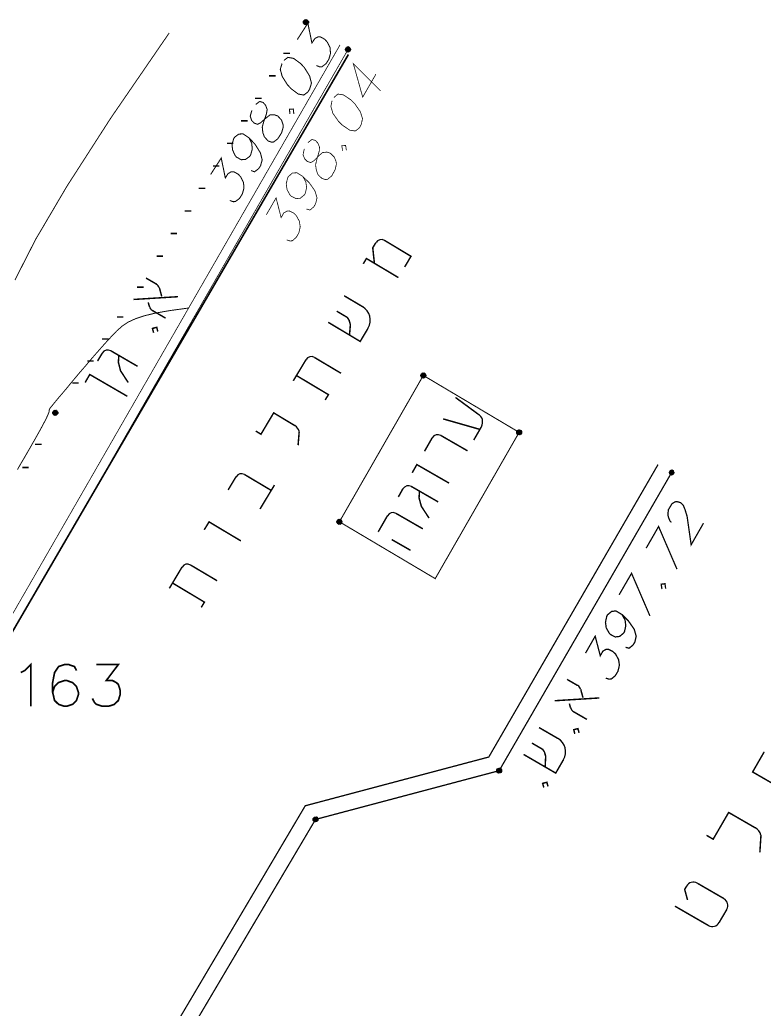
# Model space of a CAD drawing. Extents: x 489 to 720, y 1028 to 1176.
# Drawn here: x 637.59 to 645.61, y 1138.62 to 1149.28 of the extents above; entities that cross this region are included whole.
import ezdxf

# ---------------------------------------------------------------- set-up
doc = ezdxf.new("R2010")
doc.units = 0
doc.header["$MEASUREMENT"] = 0
for name, color, linetype in [('1501-ARUGA', 7, 'Continuous'), ('1501-EVEN-GAN', 7, 'Continuous'), ('1501-EVEN-SOFA', 7, 'Continuous'), ('1501-TOPO', 7, 'Continuous'), ('1506', 7, 'Continuous'), ('1507', 7, 'Continuous'), ('1511-DOWN', 7, 'Continuous'), ('2408-EVEN-GAN', 7, 'Continuous'), ('2410-EVEN-SOFA', 7, 'Continuous'), ('5250-ARUGA', 7, 'Continuous'), ('M1602', 7, 'Continuous')]:
    doc.layers.add(name, color=color, linetype=linetype)

msp = doc.modelspace()

# ---------------------------------------------------------------- hatches: boundary and pattern name
at = {"layer": '1501-ARUGA', "linetype": 'Continuous', "ltscale": 0.045455}
for points in [[(641.915, 1145.46), (641.96, 1145.434), (641.911, 1145.451)], [(641.921, 1145.468), (641.963, 1145.444), (641.915, 1145.46)], [(641.963, 1145.444), (641.915, 1145.46), (641.96, 1145.434)], [(641.93, 1145.472), (641.962, 1145.454), (641.921, 1145.468)], [(641.962, 1145.454), (641.921, 1145.468), (641.963, 1145.444)], [(641.941, 1145.473), (641.958, 1145.463), (641.93, 1145.472)], [(641.958, 1145.463), (641.93, 1145.472), (641.962, 1145.454)], [(641.951, 1145.47), (641.941, 1145.473), (641.958, 1145.463)], [(641.96, 1145.434), (641.911, 1145.451), (641.953, 1145.426)], [(641.911, 1145.451), (641.953, 1145.426), (641.912, 1145.44)], [(641.953, 1145.426), (641.912, 1145.44), (641.944, 1145.421)], [(641.912, 1145.44), (641.944, 1145.421), (641.917, 1145.43)], [(641.944, 1145.421), (641.917, 1145.43), (641.934, 1145.421)], [(641.917, 1145.43), (641.934, 1145.421), (641.924, 1145.424)], [(642.944, 1144.828), (642.953, 1144.855), (642.943, 1144.838)], [(642.953, 1144.855), (642.943, 1144.838), (642.946, 1144.847)], [(642.949, 1144.819), (642.963, 1144.86), (642.944, 1144.828)], [(642.963, 1144.86), (642.944, 1144.828), (642.953, 1144.855)], [(642.957, 1144.812), (642.974, 1144.86), (642.949, 1144.819)], [(642.974, 1144.86), (642.949, 1144.819), (642.963, 1144.86)], [(642.983, 1144.856), (642.957, 1144.812), (642.974, 1144.86)], [(642.966, 1144.809), (642.983, 1144.856), (642.957, 1144.812)], [(642.991, 1144.849), (642.966, 1144.809), (642.983, 1144.856)], [(642.976, 1144.809), (642.991, 1144.849), (642.966, 1144.809)], [(642.995, 1144.84), (642.976, 1144.809), (642.991, 1144.849)], [(642.985, 1144.813), (642.995, 1144.84), (642.976, 1144.809)], [(642.995, 1144.83), (642.985, 1144.813), (642.995, 1144.84)], [(642.992, 1144.821), (642.995, 1144.83), (642.985, 1144.813)], [(641.01, 1143.884), (641.055, 1143.857), (641.007, 1143.874)], [(641.055, 1143.857), (641.007, 1143.874), (641.049, 1143.851)], [(641.007, 1143.874), (641.049, 1143.851), (641.007, 1143.864)], [(641.049, 1143.851), (641.007, 1143.864), (641.04, 1143.846)], [(641.007, 1143.864), (641.04, 1143.846), (641.011, 1143.855)], [(641.016, 1143.891), (641.059, 1143.868), (641.01, 1143.884)], [(641.059, 1143.868), (641.01, 1143.884), (641.055, 1143.857)], [(641.026, 1143.896), (641.058, 1143.878), (641.016, 1143.891)], [(641.058, 1143.878), (641.016, 1143.891), (641.059, 1143.868)], [(641.036, 1143.897), (641.053, 1143.887), (641.026, 1143.896)], [(641.053, 1143.887), (641.026, 1143.896), (641.058, 1143.878)], [(641.045, 1143.894), (641.036, 1143.897), (641.053, 1143.887)], [(641.04, 1143.846), (641.011, 1143.855), (641.029, 1143.845)], [(641.011, 1143.855), (641.029, 1143.845), (641.019, 1143.848)]]:
    msp.add_hatch(color=138, dxfattribs=at).paths.add_polyline_path(points, flags=0)
at = {"layer": '1501-EVEN-GAN', "linetype": 'Continuous', "ltscale": 0.045455}
for points in [[(641.11, 1148.979), (641.152, 1148.954), (641.103, 1148.971)], [(641.119, 1148.984), (641.152, 1148.964), (641.11, 1148.979)], [(641.152, 1148.964), (641.11, 1148.979), (641.152, 1148.954)], [(641.129, 1148.984), (641.147, 1148.973), (641.119, 1148.984)], [(641.147, 1148.973), (641.119, 1148.984), (641.152, 1148.964)], [(641.14, 1148.98), (641.129, 1148.984), (641.147, 1148.973)], [(641.103, 1148.971), (641.15, 1148.945), (641.1, 1148.961)], [(641.15, 1148.945), (641.1, 1148.961), (641.143, 1148.937)], [(641.1, 1148.961), (641.143, 1148.937), (641.101, 1148.951)], [(641.143, 1148.937), (641.101, 1148.951), (641.133, 1148.932)], [(641.101, 1148.951), (641.133, 1148.932), (641.105, 1148.941)], [(641.152, 1148.954), (641.103, 1148.971), (641.15, 1148.945)], [(641.133, 1148.932), (641.105, 1148.941), (641.122, 1148.931)], [(641.105, 1148.941), (641.122, 1148.931), (641.113, 1148.935)]]:
    msp.add_hatch(color=7, dxfattribs=at).paths.add_polyline_path(points, flags=0)
at = {"layer": '1501-EVEN-SOFA', "linetype": 'Continuous', "ltscale": 0.045455}
for points in [[(644.59, 1144.414), (644.635, 1144.388), (644.586, 1144.405)], [(644.635, 1144.388), (644.586, 1144.405), (644.628, 1144.38)], [(644.586, 1144.405), (644.628, 1144.38), (644.587, 1144.395)], [(644.628, 1144.38), (644.587, 1144.395), (644.619, 1144.376)], [(644.587, 1144.395), (644.619, 1144.376), (644.592, 1144.386)], [(644.596, 1144.422), (644.638, 1144.398), (644.59, 1144.414)], [(644.638, 1144.398), (644.59, 1144.414), (644.635, 1144.388)], [(644.605, 1144.427), (644.637, 1144.409), (644.596, 1144.422)], [(644.637, 1144.409), (644.596, 1144.422), (644.638, 1144.398)], [(644.616, 1144.428), (644.633, 1144.418), (644.605, 1144.427)], [(644.633, 1144.418), (644.605, 1144.427), (644.637, 1144.409)], [(644.626, 1144.424), (644.616, 1144.428), (644.633, 1144.418)], [(644.619, 1144.376), (644.592, 1144.386), (644.609, 1144.376)], [(644.592, 1144.386), (644.609, 1144.376), (644.599, 1144.379)], [(642.732, 1141.205), (642.761, 1141.166), (642.728, 1141.195)], [(642.761, 1141.166), (642.728, 1141.195), (642.751, 1141.165)], [(642.728, 1141.195), (642.751, 1141.165), (642.729, 1141.185)], [(642.738, 1141.213), (642.77, 1141.171), (642.732, 1141.205)], [(642.77, 1141.171), (642.732, 1141.205), (642.761, 1141.166)], [(642.747, 1141.218), (642.777, 1141.179), (642.738, 1141.213)], [(642.777, 1141.179), (642.738, 1141.213), (642.77, 1141.171)], [(642.758, 1141.218), (642.78, 1141.188), (642.747, 1141.218)], [(642.78, 1141.188), (642.747, 1141.218), (642.777, 1141.179)], [(642.768, 1141.214), (642.779, 1141.198), (642.758, 1141.218)], [(642.779, 1141.198), (642.758, 1141.218), (642.78, 1141.188)], [(642.775, 1141.207), (642.768, 1141.214), (642.779, 1141.198)], [(642.751, 1141.165), (642.729, 1141.185), (642.741, 1141.169)], [(642.729, 1141.185), (642.741, 1141.169), (642.734, 1141.176)], [(640.753, 1140.68), (640.783, 1140.64), (640.75, 1140.67)], [(640.783, 1140.64), (640.75, 1140.67), (640.772, 1140.64)], [(640.75, 1140.67), (640.772, 1140.64), (640.751, 1140.66)], [(640.76, 1140.687), (640.792, 1140.645), (640.753, 1140.68)], [(640.792, 1140.645), (640.753, 1140.68), (640.783, 1140.64)], [(640.769, 1140.691), (640.799, 1140.653), (640.76, 1140.687)], [(640.799, 1140.653), (640.76, 1140.687), (640.792, 1140.645)], [(640.779, 1140.693), (640.802, 1140.663), (640.769, 1140.691)], [(640.802, 1140.663), (640.769, 1140.691), (640.799, 1140.653)], [(640.79, 1140.689), (640.801, 1140.673), (640.779, 1140.693)], [(640.801, 1140.673), (640.779, 1140.693), (640.802, 1140.663)], [(640.797, 1140.682), (640.79, 1140.689), (640.801, 1140.673)], [(640.772, 1140.64), (640.751, 1140.66), (640.762, 1140.644)], [(640.751, 1140.66), (640.762, 1140.644), (640.755, 1140.651)]]:
    msp.add_hatch(color=251, dxfattribs=at).paths.add_polyline_path(points, flags=0)
at = {"layer": '1501-TOPO', "linetype": 'Continuous', "ltscale": 0.045455}
for points in [[(640.651, 1149.265), (640.695, 1149.237), (640.647, 1149.256)], [(640.695, 1149.237), (640.647, 1149.256), (640.688, 1149.229)], [(640.647, 1149.256), (640.688, 1149.229), (640.647, 1149.245)], [(640.688, 1149.229), (640.647, 1149.245), (640.678, 1149.226)], [(640.647, 1149.245), (640.678, 1149.226), (640.651, 1149.236)], [(640.658, 1149.272), (640.699, 1149.246), (640.651, 1149.265)], [(640.699, 1149.246), (640.651, 1149.265), (640.695, 1149.237)], [(640.678, 1149.226), (640.651, 1149.236), (640.668, 1149.226)], [(640.651, 1149.236), (640.668, 1149.226), (640.659, 1149.229)], [(640.667, 1149.277), (640.699, 1149.256), (640.658, 1149.272)], [(640.699, 1149.256), (640.658, 1149.272), (640.699, 1149.246)], [(640.677, 1149.277), (640.694, 1149.266), (640.667, 1149.277)], [(640.694, 1149.266), (640.667, 1149.277), (640.699, 1149.256)], [(640.687, 1149.273), (640.677, 1149.277), (640.694, 1149.266)], [(637.95, 1145.059), (637.995, 1145.031), (637.946, 1145.049)], [(637.995, 1145.031), (637.946, 1145.049), (637.988, 1145.024)], [(637.946, 1145.049), (637.988, 1145.024), (637.947, 1145.039)], [(637.988, 1145.024), (637.947, 1145.039), (637.979, 1145.02)], [(637.947, 1145.039), (637.979, 1145.02), (637.952, 1145.03)], [(637.958, 1145.066), (637.999, 1145.041), (637.95, 1145.059)], [(637.999, 1145.041), (637.95, 1145.059), (637.995, 1145.031)], [(637.979, 1145.02), (637.952, 1145.03), (637.969, 1145.019)], [(637.952, 1145.03), (637.969, 1145.019), (637.959, 1145.022)], [(637.967, 1145.071), (637.999, 1145.052), (637.958, 1145.066)], [(637.999, 1145.052), (637.958, 1145.066), (637.999, 1145.041)], [(637.977, 1145.071), (637.994, 1145.061), (637.967, 1145.071)], [(637.994, 1145.061), (637.967, 1145.071), (637.999, 1145.052)], [(637.986, 1145.068), (637.977, 1145.071), (637.994, 1145.061)]]:
    msp.add_hatch(color=7, dxfattribs=at).paths.add_polyline_path(points, flags=0)

# ---------------------------------------------------------------- linework, layer by layer
at = {"color": 250, "linetype": 'Continuous', "ltscale": 0.045455}
for points, const_width in [([(640.579, 1149.063), (640.693, 1149.24), (640.737, 1149.027), (640.768, 1149.074), (640.802, 1149.093), (640.826, 1149.094), (640.876, 1149.066), (640.902, 1149.037), (640.932, 1148.977), (640.937, 1148.915), (640.92, 1148.853), (640.89, 1148.805), (640.845, 1148.771), (640.821, 1148.77), (640.785, 1148.784)], 0.0112), ([(640.415, 1148.806), (640.396, 1148.744), (640.416, 1148.668), (640.472, 1148.579), (640.512, 1148.535), (640.588, 1148.478), (640.649, 1148.466), (640.693, 1148.499), (640.713, 1148.532), (640.732, 1148.595), (640.712, 1148.671), (640.657, 1148.76), (640.617, 1148.804), (640.54, 1148.861), (640.479, 1148.872), (640.435, 1148.839)], 0.0112), ([(641.477, 1148.511), (641.183, 1148.804), (641.284, 1148.444), (641.426, 1148.691)], 0.00825), ([(640.954, 1148.407), (640.941, 1148.344), (640.963, 1148.269), (641.024, 1148.182), (641.066, 1148.141), (641.145, 1148.088), (641.205, 1148.079), (641.249, 1148.114), (641.267, 1148.147), (641.282, 1148.211), (641.259, 1148.286), (641.199, 1148.372), (641.157, 1148.414), (641.077, 1148.468), (641.017, 1148.477), (640.974, 1148.44)], 0.00825), ([(640.09, 1148.301), (640.072, 1148.238), (640.088, 1148.193), (640.115, 1148.164), (640.152, 1148.151), (640.186, 1148.169), (640.241, 1148.218), (640.285, 1148.252), (640.332, 1148.254), (640.369, 1148.241), (640.409, 1148.197), (640.425, 1148.152), (640.428, 1148.121), (640.41, 1148.059), (640.369, 1147.995), (640.325, 1147.961), (640.301, 1147.96), (640.265, 1147.972), (640.225, 1148.016), (640.208, 1148.062), (640.202, 1148.123), (640.22, 1148.186), (640.247, 1148.264), (640.255, 1148.311), (640.238, 1148.356), (640.212, 1148.386), (640.175, 1148.398), (640.132, 1148.365)], 0.0112), ([(640.5, 1148.261), (640.495, 1148.314), (640.536, 1148.316), (640.542, 1148.263)], 0.0112), ([(640.059, 1148.006), (640.088, 1147.946), (640.095, 1147.885), (640.077, 1147.822), (640.067, 1147.806), (640.022, 1147.773), (639.976, 1147.77), (639.925, 1147.797), (639.912, 1147.812), (639.883, 1147.872), (639.876, 1147.934), (639.894, 1147.996), (639.904, 1148.012), (639.949, 1148.046), (639.995, 1148.048), (640.059, 1148.006), (640.126, 1147.934), (640.182, 1147.844), (640.201, 1147.769), (640.184, 1147.705), (640.162, 1147.673), (640.119, 1147.64), (640.082, 1147.653)], 0.0112), ([(640.655, 1147.887), (640.641, 1147.823), (640.659, 1147.779), (640.687, 1147.751), (640.725, 1147.739), (640.758, 1147.759), (640.809, 1147.811), (640.852, 1147.847), (640.899, 1147.852), (640.936, 1147.84), (640.978, 1147.798), (640.996, 1147.754), (641.001, 1147.723), (640.986, 1147.66), (640.949, 1147.594), (640.905, 1147.559), (640.883, 1147.556), (640.845, 1147.568), (640.803, 1147.609), (640.785, 1147.654), (640.776, 1147.714), (640.791, 1147.778), (640.815, 1147.859), (640.819, 1147.905), (640.801, 1147.949), (640.774, 1147.978), (640.736, 1147.988), (640.693, 1147.953)], 0.00825), ([(641.067, 1147.866), (641.059, 1147.92), (641.1, 1147.924), (641.108, 1147.871)], 0.00825), ([(639.646, 1147.611), (639.76, 1147.788), (639.804, 1147.574), (639.835, 1147.622), (639.869, 1147.64), (639.893, 1147.641), (639.943, 1147.614), (639.97, 1147.585), (640, 1147.524), (640.005, 1147.463), (639.987, 1147.401), (639.957, 1147.353), (639.912, 1147.319), (639.89, 1147.318), (639.852, 1147.331)], 0.0112), ([(640.638, 1147.591), (640.671, 1147.532), (640.68, 1147.472), (640.666, 1147.409), (640.655, 1147.391), (640.613, 1147.356), (640.567, 1147.351), (640.515, 1147.377), (640.501, 1147.39), (640.469, 1147.448), (640.46, 1147.51), (640.475, 1147.573), (640.484, 1147.589), (640.526, 1147.626), (640.574, 1147.63), (640.638, 1147.591), (640.709, 1147.521), (640.769, 1147.435), (640.792, 1147.36), (640.777, 1147.297), (640.758, 1147.263), (640.716, 1147.228), (640.678, 1147.239)], 0.00825), ([(640.246, 1147.177), (640.351, 1147.359), (640.405, 1147.147), (640.434, 1147.197), (640.467, 1147.216), (640.491, 1147.219), (640.542, 1147.194), (640.57, 1147.165), (640.602, 1147.107), (640.611, 1147.046), (640.596, 1146.982), (640.568, 1146.934), (640.526, 1146.897), (640.502, 1146.895), (640.465, 1146.906)], 0.00825), ([(641.426, 1146.878), (641.392, 1146.821), (641.41, 1146.655)], 0.0158), ([(641.736, 1146.615), (641.804, 1146.73), (641.518, 1146.902)], 0.0158), ([(641.29, 1146.649), (641.324, 1146.706), (641.668, 1146.501)], 0.0158), ([(639.065, 1146.429), (638.949, 1146.496)], 0.0158), ([(639.119, 1146.297), (639.095, 1146.388)], 0.0158), ([(641.285, 1146.186), (641.084, 1146.305)], 0.0158), ([(638.815, 1146.265), (639.295, 1146.295)], 0.0158), ([(638.974, 1146.234), (638.986, 1146.188)], 0.0158), ([(639.017, 1146.147), (639.161, 1146.064)], 0.0158), ([(641.142, 1145.882), (641.151, 1145.994), (641.138, 1146.039), (641.119, 1146.071), (641.004, 1146.139)], 0.0158), ([(640.913, 1146.019), (641.257, 1145.813), (641.342, 1145.956)], 0.0158), ([(639.032, 1145.907), (639.019, 1145.953), (639.065, 1145.965), (639.077, 1145.92)], 0.0158), ([(638.479, 1145.688), (638.428, 1145.602)], 0.0158), ([(638.859, 1145.545), (638.57, 1145.713)], 0.0158), ([(638.758, 1145.371), (638.676, 1145.496), (638.652, 1145.588), (638.657, 1145.662)], 0.0158), ([(640.674, 1145.618), (640.536, 1145.389)], 0.0158), ([(641.051, 1145.47), (640.765, 1145.64)], 0.0158), ([(638.294, 1145.371), (638.344, 1145.457), (638.749, 1145.222)], 0.0158), ([(640.57, 1145.446), (640.915, 1145.24), (640.88, 1145.184)], 0.0158), ([(642.526, 1145.031), (642.283, 1145.21)], 0.0158), ([(640.554, 1144.906), (640.325, 1145.044), (640.188, 1144.814), (640.132, 1144.848)], 0.0158), ([(642.15, 1144.979), (642.546, 1144.866)], 0.0158), ([(640.588, 1144.696), (640.6, 1144.845)], 0.0158), ([(642.48, 1144.751), (642.563, 1144.895)], 0.0158), ([(642.033, 1144.776), (641.95, 1144.631)], 0.0158), ([(642.413, 1144.635), (642.125, 1144.801)], 0.0158), ([(641.817, 1144.399), (641.867, 1144.487), (642.215, 1144.287)], 0.0158), ([(639.92, 1144.357), (639.834, 1144.214)], 0.0158), ([(640.297, 1144.21), (640.011, 1144.38)], 0.0158), ([(640.178, 1144.009), (640.333, 1144.266)], 0.0158), ([(641.717, 1144.227), (641.668, 1144.139)], 0.0158), ([(642.097, 1144.085), (641.809, 1144.251)], 0.0158), ([(641.999, 1143.911), (641.916, 1144.036), (641.891, 1144.127), (641.895, 1144.201)], 0.0158), ([(644.609, 1143.865), (644.594, 1143.879), (644.576, 1143.923), (644.571, 1143.954), (644.577, 1144.001), (644.616, 1144.066), (644.649, 1144.086), (644.671, 1144.088), (644.709, 1144.077), (644.737, 1144.049), (644.755, 1144.005), (644.778, 1143.93), (644.822, 1143.624), (644.955, 1143.856)], 0.0138), ([(641.932, 1143.795), (641.642, 1143.962)], 0.0158), ([(639.577, 1143.785), (639.629, 1143.87), (639.972, 1143.665)], 0.0158), ([(641.551, 1143.937), (641.451, 1143.763)], 0.0158), ([(644.338, 1143.588), (644.471, 1143.82), (644.669, 1143.361)], 0.0138), ([(641.799, 1143.564), (641.596, 1143.68)], 0.0158), ([(639.338, 1143.384), (639.201, 1143.154)], 0.0158), ([(639.716, 1143.236), (639.429, 1143.406)], 0.0158), ([(644.046, 1143.085), (644.18, 1143.316), (644.378, 1142.857)], 0.0138), ([(639.235, 1143.212), (639.579, 1143.006), (639.545, 1142.949)], 0.0158), ([(644.507, 1143.146), (644.499, 1143.199), (644.54, 1143.204), (644.547, 1143.151)], 0.0138), ([(644.077, 1142.872), (644.11, 1142.813), (644.118, 1142.752), (644.104, 1142.689), (644.094, 1142.672), (644.052, 1142.637), (644.004, 1142.631), (643.953, 1142.657), (643.94, 1142.671), (643.907, 1142.729), (643.899, 1142.79), (643.913, 1142.854), (643.922, 1142.87), (643.966, 1142.906), (644.012, 1142.911), (644.077, 1142.872), (644.147, 1142.802), (644.208, 1142.715), (644.23, 1142.64), (644.216, 1142.577), (644.196, 1142.544), (644.153, 1142.509), (644.116, 1142.52)], 0.0138), ([(643.684, 1142.457), (643.788, 1142.639), (643.843, 1142.429), (643.871, 1142.478), (643.904, 1142.497), (643.928, 1142.499), (643.979, 1142.474), (644.008, 1142.446), (644.04, 1142.388), (644.049, 1142.327), (644.034, 1142.263), (644.005, 1142.214), (643.962, 1142.178), (643.94, 1142.176), (643.902, 1142.187)], 0.0138), ([(643.601, 1142.107), (643.485, 1142.174)], 0.0158), ([(643.657, 1141.976), (643.632, 1142.068)], 0.0158), ([(643.352, 1141.944), (643.832, 1141.974)], 0.0158), ([(643.51, 1141.913), (643.522, 1141.868)], 0.0158), ([(643.553, 1141.827), (643.699, 1141.743)], 0.0158), ([(643.386, 1141.538), (643.184, 1141.655)], 0.0158), ([(643.569, 1141.587), (643.557, 1141.632), (643.602, 1141.644), (643.615, 1141.598)], 0.0158), ([(643.249, 1141.232), (643.255, 1141.344), (643.243, 1141.389), (643.222, 1141.421), (643.107, 1141.488)], 0.0158), ([(643.017, 1141.366), (643.363, 1141.165), (643.447, 1141.31)], 0.0158), ([(645.609, 1141.394), (645.484, 1141.177), (645.701, 1141.052), (645.784, 1141.196)], 0.0158), ([(643.235, 1141.009), (643.222, 1141.054), (643.268, 1141.066), (643.28, 1141.021)], 0.0158), ([(645.515, 1140.574), (645.226, 1140.741), (645.059, 1140.453), (644.987, 1140.495)], 0.0158), ([(645.562, 1140.312), (645.574, 1140.498)], 0.0158), ([(644.774, 1139.949), (644.752, 1139.913), (644.783, 1139.799)], 0.0158), ([(645.176, 1139.813), (644.887, 1139.98)], 0.0158), ([(644.647, 1139.732), (645.009, 1139.523)], 0.0158), ([(645.122, 1139.554), (645.207, 1139.698)], 0.0158)]:
    msp.add_lwpolyline(points, dxfattribs=dict(at, const_width=const_width))
at = {"color": 214, "linetype": 'Continuous', "ltscale": 0.045455, "const_width": 0.0182}
for points in [[(637.601, 1142.248), (637.643, 1142.269), (637.708, 1142.334), (637.708, 1141.884)], [(638.201, 1142.269), (638.179, 1142.312), (638.116, 1142.334), (638.072, 1142.334), (638.008, 1142.312), (637.965, 1142.248), (637.944, 1142.14), (637.944, 1142.034), (637.965, 1141.947), (638.008, 1141.905), (638.072, 1141.884), (638.094, 1141.884), (638.158, 1141.905), (638.201, 1141.947), (638.222, 1142.012), (638.222, 1142.034), (638.201, 1142.097), (638.158, 1142.14), (638.094, 1142.162), (638.072, 1142.162), (638.008, 1142.14), (637.965, 1142.097), (637.944, 1142.034)], [(638.416, 1142.334), (638.652, 1142.334), (638.522, 1142.162), (638.587, 1142.162), (638.63, 1142.14), (638.652, 1142.119), (638.672, 1142.055), (638.672, 1142.012), (638.652, 1141.947), (638.609, 1141.905), (638.544, 1141.884), (638.48, 1141.884), (638.416, 1141.905), (638.394, 1141.926), (638.372, 1141.969)]]:
    msp.add_lwpolyline(points, dxfattribs=at)
at = {"color": 250, "linetype": 'Continuous', "ltscale": 0.045455}
for centre, radius, start, end in [((641.484, 1146.844), 0.0659, 59.1394, 149.1339), ((639.03, 1146.371), 0.0659, 14.7931, 59.7931), ((639.03, 1146.371), 0.0659, 14.7931, 59.7931), ((639.05, 1146.205), 0.0659, 194.7876, 239.7876), ((639.05, 1146.205), 0.0659, 194.7876, 239.7876), ((641.199, 1146.043), 0.166, 329.1339, 419.1339), ((638.536, 1145.655), 0.0659, 59.7931, 149.7876), ((640.73, 1145.584), 0.0659, 59.1394, 149.1339), ((642.476, 1144.945), 0.1, 330.1282, 420.1282), ((640.503, 1144.821), 0.1, 14.1339, 59.1339), ((642.091, 1144.743), 0.0659, 60.1337, 150.1282), ((639.977, 1144.323), 0.0659, 59.1394, 149.1339), ((641.775, 1144.193), 0.0659, 60.1337, 150.1282), ((641.609, 1143.904), 0.0659, 60.1337, 150.1282), ((639.395, 1143.349), 0.0659, 59.1394, 149.1339), ((643.567, 1142.051), 0.0659, 14.9359, 59.9359), ((643.567, 1142.051), 0.0659, 14.9359, 59.9359), ((643.587, 1141.885), 0.0659, 194.9304, 239.9304), ((643.587, 1141.885), 0.0659, 194.9304, 239.9304), ((643.303, 1141.394), 0.166, 329.9359, 419.9304), ((645.452, 1140.466), 0.125, 14.9359, 59.9359), ((644.845, 1139.907), 0.083, 59.9359, 149.9304), ((645.134, 1139.74), 0.083, 329.9304, 419.9304), ((645.051, 1139.596), 0.083, 239.9304, 329.9304)]:
    msp.add_arc(centre, radius, start, end, dxfattribs=at)
at = {"layer": '1501-ARUGA', "color": 138, "linetype": 'Continuous', "ltscale": 0.045455}
for points in [[(641.915, 1145.46), (641.96, 1145.434), (641.911, 1145.451)], [(641.921, 1145.468), (641.963, 1145.444), (641.915, 1145.46)], [(641.963, 1145.444), (641.915, 1145.46), (641.96, 1145.434)], [(641.93, 1145.472), (641.962, 1145.454), (641.921, 1145.468)], [(641.962, 1145.454), (641.921, 1145.468), (641.963, 1145.444)], [(641.941, 1145.473), (641.958, 1145.463), (641.93, 1145.472)], [(641.958, 1145.463), (641.93, 1145.472), (641.962, 1145.454)], [(641.951, 1145.47), (641.941, 1145.473), (641.958, 1145.463)], [(641.96, 1145.434), (641.911, 1145.451), (641.953, 1145.426)], [(641.911, 1145.451), (641.953, 1145.426), (641.912, 1145.44)], [(641.953, 1145.426), (641.912, 1145.44), (641.944, 1145.421)], [(641.912, 1145.44), (641.944, 1145.421), (641.917, 1145.43)], [(641.944, 1145.421), (641.917, 1145.43), (641.934, 1145.421)], [(641.917, 1145.43), (641.934, 1145.421), (641.924, 1145.424)], [(642.944, 1144.828), (642.953, 1144.855), (642.943, 1144.838)], [(642.953, 1144.855), (642.943, 1144.838), (642.946, 1144.847)], [(642.949, 1144.819), (642.963, 1144.86), (642.944, 1144.828)], [(642.963, 1144.86), (642.944, 1144.828), (642.953, 1144.855)], [(642.957, 1144.812), (642.974, 1144.86), (642.949, 1144.819)], [(642.974, 1144.86), (642.949, 1144.819), (642.963, 1144.86)], [(642.983, 1144.856), (642.957, 1144.812), (642.974, 1144.86)], [(642.966, 1144.809), (642.983, 1144.856), (642.957, 1144.812)], [(642.991, 1144.849), (642.966, 1144.809), (642.983, 1144.856)], [(642.976, 1144.809), (642.991, 1144.849), (642.966, 1144.809)], [(642.995, 1144.84), (642.976, 1144.809), (642.991, 1144.849)], [(642.985, 1144.813), (642.995, 1144.84), (642.976, 1144.809)], [(642.995, 1144.83), (642.985, 1144.813), (642.995, 1144.84)], [(642.992, 1144.821), (642.995, 1144.83), (642.985, 1144.813)], [(641.01, 1143.884), (641.055, 1143.857), (641.007, 1143.874)], [(641.055, 1143.857), (641.007, 1143.874), (641.049, 1143.851)], [(641.007, 1143.874), (641.049, 1143.851), (641.007, 1143.864)], [(641.049, 1143.851), (641.007, 1143.864), (641.04, 1143.846)], [(641.007, 1143.864), (641.04, 1143.846), (641.011, 1143.855)], [(641.016, 1143.891), (641.059, 1143.868), (641.01, 1143.884)], [(641.059, 1143.868), (641.01, 1143.884), (641.055, 1143.857)], [(641.026, 1143.896), (641.058, 1143.878), (641.016, 1143.891)], [(641.058, 1143.878), (641.016, 1143.891), (641.059, 1143.868)], [(641.036, 1143.897), (641.053, 1143.887), (641.026, 1143.896)], [(641.053, 1143.887), (641.026, 1143.896), (641.058, 1143.878)], [(641.045, 1143.894), (641.036, 1143.897), (641.053, 1143.887)], [(641.04, 1143.846), (641.011, 1143.855), (641.029, 1143.845)], [(641.011, 1143.855), (641.029, 1143.845), (641.019, 1143.848)]]:
    msp.add_lwpolyline(points, dxfattribs=at)
at = {"layer": '1501-ARUGA', "color": 138, "linetype": 'Continuous', "ltscale": 0.045455, "const_width": 0.0112}
for points in [[(641.912, 1145.447), (641.962, 1145.447)], [(642.944, 1144.834), (642.994, 1144.834)], [(641.008, 1143.871), (641.058, 1143.871)]]:
    msp.add_lwpolyline(points, dxfattribs=at)
at = {"layer": '1501-ARUGA', "color": 138, "linetype": 'Continuous', "ltscale": 0.045455}
for centre in [(641.937, 1145.447), (642.969, 1144.834), (641.033, 1143.871)]:
    msp.add_circle(centre, 0.0261, dxfattribs=at)
at = {"layer": '1501-EVEN-GAN', "color": 7, "linetype": 'Continuous', "ltscale": 0.045455}
for points in [[(641.11, 1148.979), (641.152, 1148.954), (641.103, 1148.971)], [(641.119, 1148.984), (641.152, 1148.964), (641.11, 1148.979)], [(641.152, 1148.964), (641.11, 1148.979), (641.152, 1148.954)], [(641.129, 1148.984), (641.147, 1148.973), (641.119, 1148.984)], [(641.147, 1148.973), (641.119, 1148.984), (641.152, 1148.964)], [(641.14, 1148.98), (641.129, 1148.984), (641.147, 1148.973)], [(641.103, 1148.971), (641.15, 1148.945), (641.1, 1148.961)], [(641.15, 1148.945), (641.1, 1148.961), (641.143, 1148.937)], [(641.1, 1148.961), (641.143, 1148.937), (641.101, 1148.951)], [(641.143, 1148.937), (641.101, 1148.951), (641.133, 1148.932)], [(641.101, 1148.951), (641.133, 1148.932), (641.105, 1148.941)], [(641.152, 1148.954), (641.103, 1148.971), (641.15, 1148.945)], [(641.133, 1148.932), (641.105, 1148.941), (641.122, 1148.931)], [(641.105, 1148.941), (641.122, 1148.931), (641.113, 1148.935)]]:
    msp.add_lwpolyline(points, dxfattribs=at)
at = {"layer": '1501-EVEN-GAN', "color": 7, "linetype": 'Continuous', "ltscale": 0.045455, "const_width": 0.00825}
msp.add_lwpolyline([(641.108, 1148.957), (641.144, 1148.957)], dxfattribs=at)
at = {"layer": '1501-EVEN-GAN', "color": 7, "linetype": 'Continuous', "ltscale": 0.045455}
msp.add_circle((641.126, 1148.957), 0.0261, dxfattribs=at)
at = {"layer": '1501-EVEN-SOFA', "color": 251, "linetype": 'Continuous', "ltscale": 0.045455, "const_width": 0.0138}
for points in [[(644.582, 1144.402), (644.643, 1144.402)], [(642.724, 1141.191), (642.785, 1141.191)], [(640.745, 1140.666), (640.807, 1140.666)]]:
    msp.add_lwpolyline(points, dxfattribs=at)
at = {"layer": '1501-EVEN-SOFA', "color": 251, "linetype": 'Continuous', "ltscale": 0.045455}
for points in [[(644.59, 1144.414), (644.635, 1144.388), (644.586, 1144.405)], [(644.635, 1144.388), (644.586, 1144.405), (644.628, 1144.38)], [(644.586, 1144.405), (644.628, 1144.38), (644.587, 1144.395)], [(644.628, 1144.38), (644.587, 1144.395), (644.619, 1144.376)], [(644.587, 1144.395), (644.619, 1144.376), (644.592, 1144.386)], [(644.596, 1144.422), (644.638, 1144.398), (644.59, 1144.414)], [(644.638, 1144.398), (644.59, 1144.414), (644.635, 1144.388)], [(644.605, 1144.427), (644.637, 1144.409), (644.596, 1144.422)], [(644.637, 1144.409), (644.596, 1144.422), (644.638, 1144.398)], [(644.616, 1144.428), (644.633, 1144.418), (644.605, 1144.427)], [(644.633, 1144.418), (644.605, 1144.427), (644.637, 1144.409)], [(644.626, 1144.424), (644.616, 1144.428), (644.633, 1144.418)], [(644.619, 1144.376), (644.592, 1144.386), (644.609, 1144.376)], [(644.592, 1144.386), (644.609, 1144.376), (644.599, 1144.379)], [(642.732, 1141.205), (642.761, 1141.166), (642.728, 1141.195)], [(642.761, 1141.166), (642.728, 1141.195), (642.751, 1141.165)], [(642.728, 1141.195), (642.751, 1141.165), (642.729, 1141.185)], [(642.738, 1141.213), (642.77, 1141.171), (642.732, 1141.205)], [(642.77, 1141.171), (642.732, 1141.205), (642.761, 1141.166)], [(642.747, 1141.218), (642.777, 1141.179), (642.738, 1141.213)], [(642.777, 1141.179), (642.738, 1141.213), (642.77, 1141.171)], [(642.758, 1141.218), (642.78, 1141.188), (642.747, 1141.218)], [(642.78, 1141.188), (642.747, 1141.218), (642.777, 1141.179)], [(642.768, 1141.214), (642.779, 1141.198), (642.758, 1141.218)], [(642.779, 1141.198), (642.758, 1141.218), (642.78, 1141.188)], [(642.775, 1141.207), (642.768, 1141.214), (642.779, 1141.198)], [(642.751, 1141.165), (642.729, 1141.185), (642.741, 1141.169)], [(642.729, 1141.185), (642.741, 1141.169), (642.734, 1141.176)], [(640.753, 1140.68), (640.783, 1140.64), (640.75, 1140.67)], [(640.783, 1140.64), (640.75, 1140.67), (640.772, 1140.64)], [(640.75, 1140.67), (640.772, 1140.64), (640.751, 1140.66)], [(640.76, 1140.687), (640.792, 1140.645), (640.753, 1140.68)], [(640.792, 1140.645), (640.753, 1140.68), (640.783, 1140.64)], [(640.769, 1140.691), (640.799, 1140.653), (640.76, 1140.687)], [(640.799, 1140.653), (640.76, 1140.687), (640.792, 1140.645)], [(640.779, 1140.693), (640.802, 1140.663), (640.769, 1140.691)], [(640.802, 1140.663), (640.769, 1140.691), (640.799, 1140.653)], [(640.79, 1140.689), (640.801, 1140.673), (640.779, 1140.693)], [(640.801, 1140.673), (640.779, 1140.693), (640.802, 1140.663)], [(640.797, 1140.682), (640.79, 1140.689), (640.801, 1140.673)], [(640.772, 1140.64), (640.751, 1140.66), (640.762, 1140.644)], [(640.751, 1140.66), (640.762, 1140.644), (640.755, 1140.651)]]:
    msp.add_lwpolyline(points, dxfattribs=at)
for centre in [(642.754, 1141.191), (640.776, 1140.666)]:
    msp.add_circle(centre, 0.0261, dxfattribs=at)
msp.add_arc((644.612, 1144.402), 0.0261, 149.9304, 149.9304, dxfattribs=at)
at = {"layer": '1501-TOPO', "color": 7, "linetype": 'Continuous', "ltscale": 0.045455, "const_width": 0.0112}
for points in [[(640.647, 1149.251), (640.697, 1149.251)], [(637.947, 1145.045), (637.997, 1145.045)]]:
    msp.add_lwpolyline(points, dxfattribs=at)
at = {"layer": '1501-TOPO', "color": 7, "linetype": 'Continuous', "ltscale": 0.045455}
for points in [[(640.651, 1149.265), (640.695, 1149.237), (640.647, 1149.256)], [(640.695, 1149.237), (640.647, 1149.256), (640.688, 1149.229)], [(640.647, 1149.256), (640.688, 1149.229), (640.647, 1149.245)], [(640.688, 1149.229), (640.647, 1149.245), (640.678, 1149.226)], [(640.647, 1149.245), (640.678, 1149.226), (640.651, 1149.236)], [(640.658, 1149.272), (640.699, 1149.246), (640.651, 1149.265)], [(640.699, 1149.246), (640.651, 1149.265), (640.695, 1149.237)], [(640.678, 1149.226), (640.651, 1149.236), (640.668, 1149.226)], [(640.651, 1149.236), (640.668, 1149.226), (640.659, 1149.229)], [(640.667, 1149.277), (640.699, 1149.256), (640.658, 1149.272)], [(640.699, 1149.256), (640.658, 1149.272), (640.699, 1149.246)], [(640.677, 1149.277), (640.694, 1149.266), (640.667, 1149.277)], [(640.694, 1149.266), (640.667, 1149.277), (640.699, 1149.256)], [(640.687, 1149.273), (640.677, 1149.277), (640.694, 1149.266)], [(637.95, 1145.059), (637.995, 1145.031), (637.946, 1145.049)], [(637.995, 1145.031), (637.946, 1145.049), (637.988, 1145.024)], [(637.946, 1145.049), (637.988, 1145.024), (637.947, 1145.039)], [(637.988, 1145.024), (637.947, 1145.039), (637.979, 1145.02)], [(637.947, 1145.039), (637.979, 1145.02), (637.952, 1145.03)], [(637.958, 1145.066), (637.999, 1145.041), (637.95, 1145.059)], [(637.999, 1145.041), (637.95, 1145.059), (637.995, 1145.031)], [(637.979, 1145.02), (637.952, 1145.03), (637.969, 1145.019)], [(637.952, 1145.03), (637.969, 1145.019), (637.959, 1145.022)], [(637.967, 1145.071), (637.999, 1145.052), (637.958, 1145.066)], [(637.999, 1145.052), (637.958, 1145.066), (637.999, 1145.041)], [(637.977, 1145.071), (637.994, 1145.061), (637.967, 1145.071)], [(637.994, 1145.061), (637.967, 1145.071), (637.999, 1145.052)], [(637.986, 1145.068), (637.977, 1145.071), (637.994, 1145.061)]]:
    msp.add_lwpolyline(points, dxfattribs=at)
for centre in [(640.672, 1149.251), (637.972, 1145.045)]:
    msp.add_circle(centre, 0.0261, dxfattribs=at)
at = {"layer": '1506', "color": 13, "linetype": 'Continuous', "ltscale": 0.045455, "const_width": 0.01}
msp.add_lwpolyline([(637.537, 1146.473), (637.761, 1146.912), (638.099, 1147.486), (638.57, 1148.218), (639.199, 1149.134)], dxfattribs=at)
at = {"layer": '1507', "color": 18, "linetype": 'Continuous', "ltscale": 0.045455, "const_width": 0.01}
msp.add_lwpolyline([(637.565, 1144.434), (637.682, 1144.635), (637.769, 1144.787), (637.83, 1144.897), (637.87, 1144.973), (637.893, 1145.022), (637.903, 1145.049), (637.907, 1145.063), (637.907, 1145.07), (637.907, 1145.076), (637.91, 1145.084), (637.917, 1145.095), (637.929, 1145.111), (637.947, 1145.132), (637.972, 1145.163), (638.005, 1145.203), (638.049, 1145.254), (638.101, 1145.316), (638.161, 1145.389), (638.228, 1145.469), (638.3, 1145.552), (638.371, 1145.636), (638.443, 1145.718), (638.512, 1145.796), (638.576, 1145.865), (638.634, 1145.926), (638.692, 1145.977), (638.755, 1146.02), (638.833, 1146.056), (638.93, 1146.089), (639.054, 1146.119), (639.211, 1146.146), (639.409, 1146.173)], dxfattribs=at)
at = {"layer": '1511-DOWN', "color": 7, "linetype": 'Continuous', "ltscale": 0.045455, "const_width": 0.0158}
for points in [[(640.637, 1149.251), (640.708, 1149.251)], [(640.428, 1148.915), (640.499, 1148.915)], [(640.276, 1148.673), (640.346, 1148.673)], [(640.125, 1148.431), (640.195, 1148.431)], [(639.974, 1148.188), (640.044, 1148.188)], [(639.821, 1147.946), (639.892, 1147.946)], [(639.67, 1147.703), (639.741, 1147.703)], [(639.518, 1147.461), (639.588, 1147.461)], [(639.367, 1147.218), (639.437, 1147.218)], [(639.215, 1146.976), (639.285, 1146.976)], [(639.063, 1146.732), (639.134, 1146.732)], [(638.854, 1146.397), (638.925, 1146.397)], [(638.636, 1146.077), (638.707, 1146.077)], [(638.476, 1145.84), (638.546, 1145.84)], [(638.316, 1145.603), (638.386, 1145.603)], [(638.155, 1145.366), (638.226, 1145.366)], [(637.937, 1145.045), (638.008, 1145.045)], [(637.753, 1144.706), (637.824, 1144.706)], [(637.617, 1144.455), (637.687, 1144.455)]]:
    msp.add_lwpolyline(points, dxfattribs=at)
at = {"layer": '2408-EVEN-GAN', "color": 7, "linetype": 'Continuous', "ltscale": 0.045455, "const_width": 0.00825}
for points in [[(641.04, 1149.007), (637.476, 1142.815)], [(641.126, 1148.957), (637.562, 1142.765)]]:
    msp.add_lwpolyline(points, dxfattribs=at)
at = {"layer": '2410-EVEN-SOFA', "color": 251, "linetype": 'Continuous', "ltscale": 0.045455, "const_width": 0.0138}
for points in [[(644.612, 1144.402), (642.754, 1141.191), (640.776, 1140.666), (638.051, 1136.062), (636.187, 1132.869), (634.171, 1129.412), (633.758, 1129.609), (630.936, 1124.759), (627.875, 1119.497), (626.508, 1117.126), (626.874, 1116.913), (626.377, 1116.039)], [(644.465, 1144.487), (642.642, 1141.338), (640.665, 1140.813), (637.904, 1136.148), (636.04, 1132.954), (634.025, 1129.497)]]:
    msp.add_lwpolyline(points, dxfattribs=at)
at = {"layer": '5250-ARUGA', "color": 138, "linetype": 'Continuous', "ltscale": 0.045455, "const_width": 0.0112}
for points in [[(642.969, 1144.834), (641.937, 1145.447), (641.033, 1143.871)], [(641.033, 1143.871), (642.065, 1143.259), (642.969, 1144.834)]]:
    msp.add_lwpolyline(points, dxfattribs=at)
at = {"layer": 'M1602', "color": 214, "linetype": 'Continuous', "ltscale": 0.045455, "const_width": 0.0182}
msp.add_lwpolyline([(641.13, 1148.903), (637.341, 1142.395)], dxfattribs=at)

doc.saveas('drawing.dxf')
